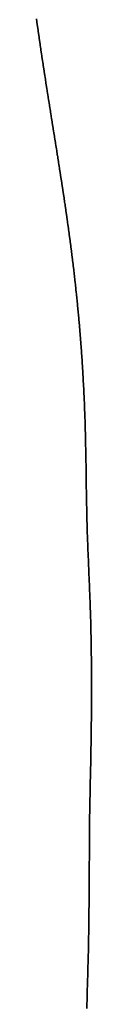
# Model space of a CAD drawing. Header units: inches. Extents: x 130170 to 284068, y 377793 to 804530.
# Drawn here: x 260040 to 260045.9, y 741463.5 to 741569.5 of the extents above; entities that cross this region are included whole.
import ezdxf

# ---------------------------------------------------------------- set-up
doc = ezdxf.new("R2010")
doc.units = ezdxf.units.IN
doc.header["$MEASUREMENT"] = 0
doc.layers.add('muni_il', color=7, linetype='Continuous')

msp = doc.modelspace()

# ---------------------------------------------------------------- linework, layer by layer
at = {"layer": 'muni_il'}
for points in [[(260045.39, 741463.48), (260045.39, 741463.53), (260045.39, 741463.58), (260045.39, 741463.63), (260045.39, 741463.68), (260045.4, 741463.73), (260045.4, 741463.78), (260045.4, 741463.83), (260045.4, 741463.88), (260045.4, 741463.93), (260045.4, 741463.98), (260045.4, 741464.03), (260045.4, 741464.08), (260045.4, 741464.13), (260045.41, 741464.18), (260045.41, 741464.23), (260045.41, 741464.29), (260045.41, 741464.34), (260045.41, 741464.39), (260045.41, 741464.44), (260045.41, 741464.49), (260045.41, 741464.55), (260045.41, 741464.6), (260045.42, 741464.65), (260045.42, 741464.7), (260045.42, 741464.76), (260045.42, 741464.81), (260045.42, 741464.86), (260045.42, 741464.92), (260045.42, 741464.97), (260045.43, 741465.03), (260045.43, 741465.08), (260045.43, 741465.14), (260045.43, 741465.19), (260045.43, 741465.25), (260045.43, 741465.3), (260045.43, 741465.36), (260045.44, 741465.41), (260045.44, 741465.47), (260045.44, 741465.53), (260045.44, 741465.58), (260045.44, 741465.64), (260045.44, 741465.7), (260045.45, 741465.76), (260045.45, 741465.82), (260045.45, 741465.88), (260045.45, 741465.94), (260045.45, 741466), (260045.45, 741466.06), (260045.46, 741466.12), (260045.46, 741466.18), (260045.46, 741466.24), (260045.46, 741466.3), (260045.46, 741466.36), (260045.46, 741466.43), (260045.47, 741466.49), (260045.47, 741466.55), (260045.47, 741466.62), (260045.47, 741466.68), (260045.47, 741466.75), (260045.48, 741466.81), (260045.48, 741466.88), (260045.48, 741466.95), (260045.48, 741467.01), (260045.48, 741467.08), (260045.49, 741467.15), (260045.49, 741467.22), (260045.49, 741467.29), (260045.49, 741467.36), (260045.49, 741467.43), (260045.5, 741467.5), (260045.5, 741467.57), (260045.5, 741467.64), (260045.5, 741467.71), (260045.5, 741467.78), (260045.51, 741467.86), (260045.51, 741467.93), (260045.51, 741468), (260045.51, 741468.08), (260045.51, 741468.15), (260045.52, 741468.23), (260045.52, 741468.31), (260045.52, 741468.38), (260045.52, 741468.46), (260045.52, 741468.54), (260045.53, 741468.62), (260045.53, 741468.7), (260045.53, 741468.77), (260045.53, 741468.86), (260045.53, 741468.94), (260045.54, 741469.02), (260045.54, 741469.1), (260045.54, 741469.18), (260045.54, 741469.26), (260045.54, 741469.35), (260045.55, 741469.43), (260045.55, 741469.51), (260045.55, 741469.6), (260045.55, 741469.68), (260045.55, 741469.77), (260045.55, 741469.86), (260045.56, 741469.94), (260045.56, 741470.03), (260045.56, 741470.12), (260045.56, 741470.21), (260045.56, 741470.3), (260045.57, 741470.38), (260045.57, 741470.47), (260045.57, 741470.56), (260045.57, 741470.65), (260045.57, 741470.75), (260045.58, 741470.84), (260045.58, 741470.93), (260045.58, 741471.02), (260045.58, 741471.11), (260045.58, 741471.21), (260045.58, 741471.3), (260045.59, 741471.39), (260045.59, 741471.49), (260045.59, 741471.58), (260045.59, 741471.68), (260045.59, 741471.77), (260045.59, 741471.87), (260045.59, 741471.96), (260045.6, 741472.06), (260045.6, 741472.16), (260045.6, 741472.25), (260045.6, 741472.35), (260045.6, 741472.45), (260045.6, 741472.55), (260045.6, 741472.64), (260045.61, 741472.74), (260045.61, 741472.84), (260045.61, 741472.94), (260045.61, 741473.04), (260045.61, 741473.14), (260045.61, 741473.24), (260045.61, 741473.34), (260045.62, 741473.43), (260045.62, 741473.53), (260045.62, 741473.63), (260045.62, 741473.73), (260045.62, 741473.83), (260045.62, 741473.94), (260045.62, 741474.04), (260045.62, 741474.14), (260045.62, 741474.24), (260045.63, 741474.34), (260045.63, 741474.44), (260045.63, 741474.54), (260045.63, 741474.64), (260045.63, 741474.74), (260045.63, 741474.84), (260045.63, 741474.94), (260045.63, 741475.04), (260045.63, 741475.14), (260045.63, 741475.25), (260045.63, 741475.35), (260045.63, 741475.45), (260045.64, 741475.55), (260045.64, 741475.65), (260045.64, 741475.75), (260045.64, 741475.85), (260045.64, 741475.95), (260045.64, 741476.05), (260045.64, 741476.15), (260045.64, 741476.25), (260045.64, 741476.35), (260045.64, 741476.45), (260045.64, 741476.55), (260045.64, 741476.65), (260045.64, 741476.75), (260045.64, 741476.85), (260045.64, 741476.95), (260045.64, 741477.05), (260045.65, 741477.15), (260045.65, 741477.25), (260045.65, 741477.35), (260045.65, 741477.45), (260045.65, 741477.54), (260045.65, 741477.64), (260045.65, 741477.74), (260045.65, 741477.84), (260045.65, 741477.93), (260045.65, 741478.03), (260045.65, 741478.13), (260045.65, 741478.23), (260045.65, 741478.32), (260045.65, 741478.42), (260045.65, 741478.52), (260045.65, 741478.61), (260045.65, 741478.71), (260045.65, 741478.8), (260045.65, 741478.9), (260045.65, 741478.99), (260045.65, 741479.09), (260045.65, 741479.18), (260045.65, 741479.28), (260045.66, 741479.37), (260045.66, 741479.46), (260045.66, 741479.56), (260045.66, 741479.65), (260045.66, 741479.74), (260045.66, 741479.84), (260045.66, 741479.93), (260045.66, 741480.02), (260045.66, 741480.11), (260045.66, 741480.2), (260045.66, 741480.29), (260045.66, 741480.39), (260045.66, 741480.48), (260045.66, 741480.57), (260045.66, 741480.66), (260045.66, 741480.75), (260045.66, 741480.84), (260045.66, 741480.93), (260045.66, 741481.02), (260045.66, 741481.11), (260045.66, 741481.2), (260045.66, 741481.28), (260045.67, 741481.37), (260045.67, 741481.46), (260045.67, 741481.55), (260045.67, 741481.64), (260045.67, 741481.73), (260045.67, 741481.81), (260045.67, 741481.9), (260045.67, 741481.99), (260045.67, 741482.07), (260045.67, 741482.16), (260045.67, 741482.25), (260045.67, 741482.33), (260045.67, 741482.42), (260045.67, 741482.51), (260045.67, 741482.59), (260045.68, 741482.68), (260045.68, 741482.77), (260045.68, 741482.85), (260045.68, 741482.94), (260045.68, 741483.02), (260045.68, 741483.11), (260045.68, 741483.19), (260045.68, 741483.28), (260045.68, 741483.36), (260045.68, 741483.45), (260045.68, 741483.53), (260045.69, 741483.62), (260045.69, 741483.7), (260045.69, 741483.79), (260045.69, 741483.87), (260045.69, 741483.96), (260045.69, 741484.04), (260045.69, 741484.13), (260045.69, 741484.21), (260045.69, 741484.3), (260045.7, 741484.38), (260045.7, 741484.46), (260045.7, 741484.55), (260045.7, 741484.63), (260045.7, 741484.72), (260045.7, 741484.8), (260045.7, 741484.89), (260045.71, 741484.97), (260045.71, 741485.06), (260045.71, 741485.14), (260045.71, 741485.23), (260045.71, 741485.31), (260045.71, 741485.4), (260045.71, 741485.48), (260045.72, 741485.57), (260045.72, 741485.65), (260045.72, 741485.74), (260045.72, 741485.83), (260045.72, 741485.91), (260045.72, 741486), (260045.72, 741486.08), (260045.73, 741486.17), (260045.73, 741486.26), (260045.73, 741486.34), (260045.73, 741486.43), (260045.73, 741486.52), (260045.73, 741486.6), (260045.74, 741486.69), (260045.74, 741486.78), (260045.74, 741486.86), (260045.74, 741486.95), (260045.74, 741487.04), (260045.75, 741487.13), (260045.75, 741487.22), (260045.75, 741487.31), (260045.75, 741487.39), (260045.75, 741487.48), (260045.75, 741487.57), (260045.76, 741487.66), (260045.76, 741487.75), (260045.76, 741487.84), (260045.76, 741487.93), (260045.76, 741488.02), (260045.77, 741488.11), (260045.77, 741488.2), (260045.77, 741488.29), (260045.77, 741488.39), (260045.77, 741488.48), (260045.78, 741488.57), (260045.78, 741488.66), (260045.78, 741488.75), (260045.78, 741488.85), (260045.78, 741488.94), (260045.79, 741489.03), (260045.79, 741489.12), (260045.79, 741489.22), (260045.79, 741489.31), (260045.79, 741489.41), (260045.8, 741489.5), (260045.8, 741489.6), (260045.8, 741489.69), (260045.8, 741489.79), (260045.8, 741489.88), (260045.8, 741489.98), (260045.81, 741490.07), (260045.81, 741490.17), (260045.81, 741490.26), (260045.81, 741490.36), (260045.81, 741490.46), (260045.82, 741490.56), (260045.82, 741490.65), (260045.82, 741490.75), (260045.82, 741490.85), (260045.82, 741490.95), (260045.83, 741491.05), (260045.83, 741491.14), (260045.83, 741491.24), (260045.83, 741491.34), (260045.83, 741491.44), (260045.83, 741491.54), (260045.84, 741491.64), (260045.84, 741491.74), (260045.84, 741491.84), (260045.84, 741491.94), (260045.84, 741492.04), (260045.84, 741492.14), (260045.85, 741492.25), (260045.85, 741492.35), (260045.85, 741492.45), (260045.85, 741492.55), (260045.85, 741492.65), (260045.85, 741492.76), (260045.86, 741492.86), (260045.86, 741492.96), (260045.86, 741493.06), (260045.86, 741493.17), (260045.86, 741493.27), (260045.86, 741493.37), (260045.87, 741493.48), (260045.87, 741493.58), (260045.87, 741493.68), (260045.87, 741493.79), (260045.87, 741493.89), (260045.87, 741493.99), (260045.87, 741494.1), (260045.87, 741494.2), (260045.88, 741494.31), (260045.88, 741494.41), (260045.88, 741494.52), (260045.88, 741494.62), (260045.88, 741494.73), (260045.88, 741494.83), (260045.88, 741494.94), (260045.88, 741495.04), (260045.88, 741495.15), (260045.88, 741495.25), (260045.89, 741495.36), (260045.89, 741495.46), (260045.89, 741495.57), (260045.89, 741495.67), (260045.89, 741495.78), (260045.89, 741495.88), (260045.89, 741495.99), (260045.89, 741496.1), (260045.89, 741496.2), (260045.89, 741496.31), (260045.89, 741496.41), (260045.89, 741496.52), (260045.89, 741496.62), (260045.89, 741496.73), (260045.89, 741496.83), (260045.89, 741496.94), (260045.89, 741497.04), (260045.89, 741497.15), (260045.9, 741497.25), (260045.9, 741497.36), (260045.9, 741497.46), (260045.9, 741497.57), (260045.9, 741497.67), (260045.9, 741497.78), (260045.9, 741497.88), (260045.9, 741497.99), (260045.9, 741498.09), (260045.9, 741498.2), (260045.9, 741498.3), (260045.9, 741498.4), (260045.89, 741498.51), (260045.89, 741498.61), (260045.89, 741498.71), (260045.89, 741498.82), (260045.89, 741498.92), (260045.89, 741499.02), (260045.89, 741499.13), (260045.89, 741499.23), (260045.89, 741499.33), (260045.89, 741499.43), (260045.89, 741499.54), (260045.89, 741499.64), (260045.89, 741499.74), (260045.89, 741499.84), (260045.89, 741499.94), (260045.89, 741500.04), (260045.89, 741500.15), (260045.89, 741500.25), (260045.88, 741500.35), (260045.88, 741500.45), (260045.88, 741500.55), (260045.88, 741500.65), (260045.88, 741500.75), (260045.88, 741500.85), (260045.88, 741500.95), (260045.88, 741501.04), (260045.88, 741501.14), (260045.88, 741501.24), (260045.87, 741501.34), (260045.87, 741501.44), (260045.87, 741501.53), (260045.87, 741501.63), (260045.87, 741501.73), (260045.87, 741501.83), (260045.87, 741501.92), (260045.86, 741502.02), (260045.86, 741502.11), (260045.86, 741502.21), (260045.86, 741502.3), (260045.86, 741502.4), (260045.86, 741502.49), (260045.85, 741502.59), (260045.85, 741502.68), (260045.85, 741502.78), (260045.85, 741502.87), (260045.85, 741502.96), (260045.85, 741503.06), (260045.84, 741503.15), (260045.84, 741503.24), (260045.84, 741503.33), (260045.84, 741503.42), (260045.84, 741503.51), (260045.83, 741503.61), (260045.83, 741503.7), (260045.83, 741503.79), (260045.83, 741503.88), (260045.83, 741503.97), (260045.82, 741504.05), (260045.82, 741504.14), (260045.82, 741504.23), (260045.82, 741504.32), (260045.82, 741504.41), (260045.81, 741504.5), (260045.81, 741504.58), (260045.81, 741504.67), (260045.81, 741504.76), (260045.8, 741504.84), (260045.8, 741504.93), (260045.8, 741505.01), (260045.8, 741505.1), (260045.8, 741505.19), (260045.79, 741505.27), (260045.79, 741505.35), (260045.79, 741505.44), (260045.79, 741505.52), (260045.78, 741505.61), (260045.78, 741505.69), (260045.78, 741505.77), (260045.78, 741505.85), (260045.77, 741505.94), (260045.77, 741506.02), (260045.77, 741506.1), (260045.77, 741506.18), (260045.76, 741506.26), (260045.76, 741506.34), (260045.76, 741506.42), (260045.75, 741506.5), (260045.75, 741506.58), (260045.75, 741506.66), (260045.75, 741506.74), (260045.74, 741506.82), (260045.74, 741506.9), (260045.74, 741506.97), (260045.74, 741507.05), (260045.73, 741507.13), (260045.73, 741507.21), (260045.73, 741507.28), (260045.72, 741507.36), (260045.72, 741507.43), (260045.72, 741507.51), (260045.72, 741507.59), (260045.71, 741507.66), (260045.71, 741507.74), (260045.71, 741507.81), (260045.7, 741507.89), (260045.7, 741507.96), (260045.7, 741508.03), (260045.7, 741508.11), (260045.69, 741508.18), (260045.69, 741508.25), (260045.69, 741508.33), (260045.68, 741508.4), (260045.68, 741508.47), (260045.68, 741508.54), (260045.68, 741508.62), (260045.67, 741508.69), (260045.67, 741508.76), (260045.67, 741508.83), (260045.66, 741508.9), (260045.66, 741508.97), (260045.66, 741509.04), (260045.66, 741509.11), (260045.65, 741509.18), (260045.65, 741509.25), (260045.65, 741509.32), (260045.64, 741509.39), (260045.64, 741509.46), (260045.64, 741509.53), (260045.64, 741509.59), (260045.63, 741509.66), (260045.63, 741509.73), (260045.63, 741509.8), (260045.62, 741509.87), (260045.62, 741509.93), (260045.62, 741510), (260045.62, 741510.07), (260045.61, 741510.13), (260045.61, 741510.2), (260045.61, 741510.27), (260045.6, 741510.33), (260045.6, 741510.4), (260045.6, 741510.46), (260045.6, 741510.53), (260045.59, 741510.6), (260045.59, 741510.66), (260045.59, 741510.73), (260045.59, 741510.79), (260045.58, 741510.86), (260045.58, 741510.92), (260045.58, 741510.98), (260045.57, 741511.05), (260045.57, 741511.11), (260045.57, 741511.18), (260045.57, 741511.24), (260045.56, 741511.3), (260045.56, 741511.37), (260045.56, 741511.43), (260045.56, 741511.49), (260045.55, 741511.56), (260045.55, 741511.62), (260045.55, 741511.68), (260045.55, 741511.75), (260045.54, 741511.81), (260045.54, 741511.87), (260045.54, 741511.93), (260045.53, 741511.99), (260045.53, 741512.06), (260045.53, 741512.12), (260045.53, 741512.18), (260045.52, 741512.24), (260045.52, 741512.3), (260045.52, 741512.36), (260045.52, 741512.43), (260045.51, 741512.49), (260045.51, 741512.55), (260045.51, 741512.61), (260045.51, 741512.67), (260045.5, 741512.73), (260045.5, 741512.79), (260045.5, 741512.85), (260045.5, 741512.91), (260045.5, 741512.97), (260045.49, 741513.03), (260045.49, 741513.09), (260045.49, 741513.15), (260045.49, 741513.21), (260045.48, 741513.28), (260045.48, 741513.34), (260045.48, 741513.4), (260045.48, 741513.46), (260045.47, 741513.52), (260045.47, 741513.57), (260045.47, 741513.63), (260045.47, 741513.69), (260045.47, 741513.75), (260045.46, 741513.81), (260045.46, 741513.87), (260045.46, 741513.93), (260045.46, 741513.99), (260045.46, 741514.05), (260045.45, 741514.11), (260045.45, 741514.17), (260045.45, 741514.23), (260045.45, 741514.29), (260045.44, 741514.35), (260045.44, 741514.41), (260045.44, 741514.47), (260045.44, 741514.53), (260045.44, 741514.59), (260045.44, 741514.64), (260045.43, 741514.7), (260045.43, 741514.76), (260045.43, 741514.82), (260045.43, 741514.88), (260045.43, 741514.94), (260045.42, 741515), (260045.42, 741515.06), (260045.42, 741515.12), (260045.42, 741515.18), (260045.42, 741515.24), (260045.42, 741515.3), (260045.41, 741515.36), (260045.41, 741515.41), (260045.41, 741515.47), (260045.41, 741515.53), (260045.41, 741515.59), (260045.4, 741515.65), (260045.4, 741515.71), (260045.4, 741515.77), (260045.4, 741515.83), (260045.4, 741515.89), (260045.4, 741515.95), (260045.4, 741516.01), (260045.39, 741516.07), (260045.39, 741516.13), (260045.39, 741516.19), (260045.39, 741516.25), (260045.39, 741516.31), (260045.39, 741516.37), (260045.39, 741516.43), (260045.38, 741516.49), (260045.38, 741516.55), (260045.38, 741516.61), (260045.38, 741516.67), (260045.38, 741516.73), (260045.38, 741516.79), (260045.38, 741516.85), (260045.37, 741516.91), (260045.37, 741516.97), (260045.37, 741517.03), (260045.37, 741517.09), (260045.37, 741517.15), (260045.37, 741517.21), (260045.37, 741517.27), (260045.37, 741517.33), (260045.36, 741517.4), (260045.36, 741517.46), (260045.36, 741517.52), (260045.36, 741517.58), (260045.36, 741517.64), (260045.36, 741517.7), (260045.36, 741517.76), (260045.36, 741517.83), (260045.35, 741517.89), (260045.35, 741517.95), (260045.35, 741518.01), (260045.35, 741518.08), (260045.35, 741518.14), (260045.35, 741518.2), (260045.35, 741518.26), (260045.35, 741518.33), (260045.35, 741518.39), (260045.35, 741518.45), (260045.34, 741518.52), (260045.34, 741518.58), (260045.34, 741518.64), (260045.34, 741518.71), (260045.34, 741518.77), (260045.34, 741518.84), (260045.34, 741518.9), (260045.34, 741518.96), (260045.34, 741519.03), (260045.34, 741519.09), (260045.33, 741519.16), (260045.33, 741519.22), (260045.33, 741519.29), (260045.33, 741519.35), (260045.33, 741519.42), (260045.33, 741519.49), (260045.33, 741519.55), (260045.33, 741519.62), (260045.33, 741519.69), (260045.33, 741519.75), (260045.32, 741519.82), (260045.32, 741519.89), (260045.32, 741519.95), (260045.32, 741520.02), (260045.32, 741520.09), (260045.32, 741520.16), (260045.32, 741520.22), (260045.32, 741520.29), (260045.32, 741520.36), (260045.32, 741520.43), (260045.32, 741520.5), (260045.31, 741520.57), (260045.31, 741520.64), (260045.31, 741520.71), (260045.31, 741520.78), (260045.31, 741520.85), (260045.31, 741520.92), (260045.31, 741520.99), (260045.31, 741521.06), (260045.31, 741521.13), (260045.31, 741521.2), (260045.3, 741521.27), (260045.3, 741521.34), (260045.3, 741521.42), (260045.3, 741521.49), (260045.3, 741521.56), (260045.3, 741521.63), (260045.3, 741521.71), (260045.3, 741521.78), (260045.3, 741521.85), (260045.3, 741521.93), (260045.29, 741522), (260045.29, 741522.08), (260045.29, 741522.15), (260045.29, 741522.23), (260045.29, 741522.3), (260045.29, 741522.38), (260045.29, 741522.45), (260045.29, 741522.53), (260045.28, 741522.61), (260045.28, 741522.68), (260045.28, 741522.76), (260045.28, 741522.84), (260045.28, 741522.91), (260045.28, 741522.99), (260045.28, 741523.07), (260045.28, 741523.15), (260045.27, 741523.23), (260045.27, 741523.31), (260045.27, 741523.39), (260045.27, 741523.47), (260045.27, 741523.55), (260045.27, 741523.63), (260045.26, 741523.71), (260045.26, 741523.79), (260045.26, 741523.87), (260045.26, 741523.95), (260045.26, 741524.03), (260045.26, 741524.11), (260045.25, 741524.2), (260045.25, 741524.28), (260045.25, 741524.36), (260045.25, 741524.45), (260045.25, 741524.53), (260045.24, 741524.61), (260045.24, 741524.7), (260045.24, 741524.78), (260045.24, 741524.87), (260045.24, 741524.95), (260045.23, 741525.04), (260045.23, 741525.13), (260045.23, 741525.21), (260045.23, 741525.3), (260045.22, 741525.39), (260045.22, 741525.47), (260045.22, 741525.56), (260045.22, 741525.65), (260045.22, 741525.74), (260045.21, 741525.82), (260045.21, 741525.91), (260045.21, 741526), (260045.2, 741526.09), (260045.2, 741526.18), (260045.2, 741526.27), (260045.2, 741526.36), (260045.19, 741526.45), (260045.19, 741526.55), (260045.19, 741526.64), (260045.18, 741526.73), (260045.18, 741526.82), (260045.18, 741526.91), (260045.18, 741527.01), (260045.17, 741527.1), (260045.17, 741527.19), (260045.17, 741527.29), (260045.16, 741527.38), (260045.16, 741527.48), (260045.15, 741527.57), (260045.15, 741527.67), (260045.15, 741527.76), (260045.14, 741527.86), (260045.14, 741527.95), (260045.14, 741528.05), (260045.13, 741528.15), (260045.13, 741528.24), (260045.12, 741528.34), (260045.12, 741528.44), (260045.12, 741528.54), (260045.11, 741528.63), (260045.11, 741528.73), (260045.1, 741528.83), (260045.1, 741528.93), (260045.09, 741529.03), (260045.09, 741529.13), (260045.09, 741529.23), (260045.08, 741529.33), (260045.08, 741529.43), (260045.07, 741529.53), (260045.07, 741529.63), (260045.06, 741529.73), (260045.06, 741529.84), (260045.05, 741529.94), (260045.05, 741530.04), (260045.04, 741530.14), (260045.04, 741530.25), (260045.03, 741530.35), (260045.03, 741530.45), (260045.02, 741530.56), (260045.01, 741530.66), (260045.01, 741530.76), (260045, 741530.87), (260045, 741530.97), (260044.99, 741531.08), (260044.99, 741531.18), (260044.98, 741531.29), (260044.97, 741531.4), (260044.97, 741531.5), (260044.96, 741531.61), (260044.95, 741531.71), (260044.95, 741531.82), (260044.94, 741531.93), (260044.93, 741532.04), (260044.93, 741532.14), (260044.92, 741532.25), (260044.91, 741532.36), (260044.91, 741532.47), (260044.9, 741532.57), (260044.89, 741532.68), (260044.89, 741532.79), (260044.88, 741532.9), (260044.87, 741533.01), (260044.87, 741533.12), (260044.86, 741533.23), (260044.85, 741533.34), (260044.84, 741533.45), (260044.84, 741533.56), (260044.83, 741533.67), (260044.82, 741533.78), (260044.81, 741533.89), (260044.8, 741534), (260044.8, 741534.11), (260044.79, 741534.22), (260044.78, 741534.34), (260044.77, 741534.45), (260044.76, 741534.56), (260044.75, 741534.67), (260044.75, 741534.78), (260044.74, 741534.89), (260044.73, 741535.01), (260044.72, 741535.12), (260044.71, 741535.23), (260044.7, 741535.34), (260044.69, 741535.46), (260044.68, 741535.57), (260044.67, 741535.68), (260044.67, 741535.8), (260044.66, 741535.91), (260044.65, 741536.02), (260044.64, 741536.14), (260044.63, 741536.25), (260044.62, 741536.36), (260044.61, 741536.48), (260044.6, 741536.59), (260044.59, 741536.7), (260044.58, 741536.82), (260044.57, 741536.93), (260044.56, 741537.05), (260044.55, 741537.16), (260044.54, 741537.28), (260044.53, 741537.39), (260044.52, 741537.5), (260044.51, 741537.62), (260044.5, 741537.73), (260044.49, 741537.85), (260044.48, 741537.96), (260044.47, 741538.08), (260044.45, 741538.19), (260044.44, 741538.31), (260044.43, 741538.42), (260044.42, 741538.54), (260044.41, 741538.65), (260044.4, 741538.77), (260044.39, 741538.88), (260044.38, 741538.99), (260044.37, 741539.11), (260044.35, 741539.22), (260044.34, 741539.34), (260044.33, 741539.45), (260044.32, 741539.57), (260044.31, 741539.68), (260044.3, 741539.8), (260044.28, 741539.91), (260044.27, 741540.03), (260044.26, 741540.14), (260044.25, 741540.26), (260044.24, 741540.37), (260044.22, 741540.49), (260044.21, 741540.6), (260044.2, 741540.71), (260044.19, 741540.83), (260044.17, 741540.94), (260044.16, 741541.06), (260044.15, 741541.17), (260044.14, 741541.29), (260044.12, 741541.4), (260044.11, 741541.51), (260044.1, 741541.63), (260044.09, 741541.74), (260044.07, 741541.86), (260044.06, 741541.97), (260044.05, 741542.08), (260044.03, 741542.2), (260044.02, 741542.31), (260044.01, 741542.42), (260043.99, 741542.54), (260043.98, 741542.65), (260043.97, 741542.76), (260043.95, 741542.88), (260043.94, 741542.99), (260043.93, 741543.1), (260043.91, 741543.22), (260043.9, 741543.33), (260043.89, 741543.44), (260043.87, 741543.55), (260043.86, 741543.67), (260043.84, 741543.78), (260043.83, 741543.89), (260043.82, 741544), (260043.8, 741544.11), (260043.79, 741544.23), (260043.78, 741544.34), (260043.76, 741544.45), (260043.75, 741544.56), (260043.73, 741544.67), (260043.72, 741544.78), (260043.7, 741544.89), (260043.69, 741545), (260043.68, 741545.11), (260043.66, 741545.22), (260043.65, 741545.34), (260043.63, 741545.45), (260043.62, 741545.56), (260043.6, 741545.67), (260043.59, 741545.78), (260043.58, 741545.88), (260043.56, 741545.99), (260043.55, 741546.1), (260043.53, 741546.21), (260043.52, 741546.32), (260043.5, 741546.43), (260043.49, 741546.54), (260043.47, 741546.65), (260043.46, 741546.76), (260043.44, 741546.86), (260043.43, 741546.97), (260043.41, 741547.08), (260043.4, 741547.19), (260043.38, 741547.3), (260043.37, 741547.4), (260043.35, 741547.51), (260043.34, 741547.62), (260043.32, 741547.72), (260043.31, 741547.83), (260043.29, 741547.94), (260043.28, 741548.04), (260043.26, 741548.15), (260043.25, 741548.26), (260043.23, 741548.36), (260043.22, 741548.47), (260043.2, 741548.57), (260043.19, 741548.68), (260043.17, 741548.78), (260043.16, 741548.89), (260043.14, 741548.99), (260043.13, 741549.1), (260043.11, 741549.2), (260043.1, 741549.31), (260043.08, 741549.41), (260043.07, 741549.52), (260043.05, 741549.62), (260043.04, 741549.72), (260043.02, 741549.83), (260043, 741549.93), (260042.99, 741550.03), (260042.97, 741550.14), (260042.96, 741550.24), (260042.94, 741550.34), (260042.93, 741550.45), (260042.91, 741550.55), (260042.9, 741550.65), (260042.88, 741550.75), (260042.87, 741550.86), (260042.85, 741550.96), (260042.84, 741551.06), (260042.82, 741551.16), (260042.8, 741551.26), (260042.79, 741551.36), (260042.77, 741551.47), (260042.76, 741551.57), (260042.74, 741551.67), (260042.73, 741551.77), (260042.71, 741551.87), (260042.7, 741551.97), (260042.68, 741552.07), (260042.67, 741552.17), (260042.65, 741552.27), (260042.63, 741552.37), (260042.62, 741552.47), (260042.6, 741552.57), (260042.59, 741552.67), (260042.57, 741552.77), (260042.56, 741552.87), (260042.54, 741552.97), (260042.53, 741553.07), (260042.51, 741553.17), (260042.49, 741553.27), (260042.48, 741553.36), (260042.46, 741553.46), (260042.45, 741553.56), (260042.43, 741553.66), (260042.42, 741553.76), (260042.4, 741553.86), (260042.39, 741553.96), (260042.37, 741554.05), (260042.35, 741554.15), (260042.34, 741554.25), (260042.32, 741554.35), (260042.31, 741554.45), (260042.29, 741554.54), (260042.28, 741554.64), (260042.26, 741554.74), (260042.25, 741554.84), (260042.23, 741554.93), (260042.21, 741555.03), (260042.2, 741555.13), (260042.18, 741555.22), (260042.17, 741555.32), (260042.15, 741555.42), (260042.14, 741555.52), (260042.12, 741555.61), (260042.11, 741555.71), (260042.09, 741555.81), (260042.08, 741555.9), (260042.06, 741556), (260042.04, 741556.1), (260042.03, 741556.19), (260042.01, 741556.29), (260042, 741556.39), (260041.98, 741556.48), (260041.97, 741556.58), (260041.95, 741556.68), (260041.94, 741556.77), (260041.92, 741556.87), (260041.9, 741556.96), (260041.89, 741557.06), (260041.87, 741557.16), (260041.86, 741557.25), (260041.84, 741557.35), (260041.83, 741557.45), (260041.81, 741557.54), (260041.8, 741557.64), (260041.78, 741557.73), (260041.77, 741557.83), (260041.75, 741557.93), (260041.73, 741558.02), (260041.72, 741558.12), (260041.7, 741558.22), (260041.69, 741558.31), (260041.67, 741558.41), (260041.66, 741558.5), (260041.64, 741558.6), (260041.63, 741558.7), (260041.61, 741558.79), (260041.6, 741558.89), (260041.58, 741558.99), (260041.56, 741559.08), (260041.55, 741559.18), (260041.53, 741559.27), (260041.52, 741559.37), (260041.5, 741559.47), (260041.49, 741559.56), (260041.47, 741559.66), (260041.46, 741559.76), (260041.44, 741559.85), (260041.43, 741559.95), (260041.41, 741560.05), (260041.4, 741560.14), (260041.38, 741560.24), (260041.36, 741560.34), (260041.35, 741560.43), (260041.33, 741560.53), (260041.32, 741560.63), (260041.3, 741560.73), (260041.29, 741560.82), (260041.27, 741560.92), (260041.26, 741561.02), (260041.24, 741561.12), (260041.23, 741561.21), (260041.21, 741561.31), (260041.19, 741561.41), (260041.18, 741561.51), (260041.16, 741561.6), (260041.15, 741561.7), (260041.13, 741561.8), (260041.12, 741561.9), (260041.1, 741562), (260041.09, 741562.09), (260041.07, 741562.19), (260041.06, 741562.29), (260041.04, 741562.39), (260041.02, 741562.49), (260041.01, 741562.59), (260040.99, 741562.69), (260040.98, 741562.78), (260040.96, 741562.88), (260040.95, 741562.98), (260040.93, 741563.08), (260040.92, 741563.18), (260040.9, 741563.28), (260040.89, 741563.38), (260040.87, 741563.48), (260040.86, 741563.58), (260040.84, 741563.68), (260040.82, 741563.78), (260040.81, 741563.88), (260040.79, 741563.98), (260040.78, 741564.08), (260040.76, 741564.18), (260040.75, 741564.28), (260040.73, 741564.38), (260040.72, 741564.48), (260040.7, 741564.58), (260040.69, 741564.69), (260040.67, 741564.79), (260040.65, 741564.89), (260040.64, 741564.99), (260040.62, 741565.09), (260040.61, 741565.19), (260040.59, 741565.3), (260040.58, 741565.4), (260040.56, 741565.5), (260040.55, 741565.6), (260040.53, 741565.7), (260040.52, 741565.81), (260040.5, 741565.91), (260040.48, 741566.01), (260040.47, 741566.12), (260040.45, 741566.22), (260040.44, 741566.32), (260040.42, 741566.43), (260040.41, 741566.53), (260040.39, 741566.63), (260040.38, 741566.74), (260040.36, 741566.84), (260040.35, 741566.95), (260040.33, 741567.05), (260040.31, 741567.16), (260040.3, 741567.26), (260040.28, 741567.37), (260040.27, 741567.47), (260040.25, 741567.58), (260040.24, 741567.68), (260040.22, 741567.79), (260040.21, 741567.89), (260040.19, 741568), (260040.18, 741568.1), (260040.16, 741568.21), (260040.15, 741568.32), (260040.13, 741568.42), (260040.12, 741568.53), (260040.1, 741568.64), (260040.08, 741568.74), (260040.07, 741568.85), (260040.05, 741568.96), (260040.04, 741569.07), (260040.02, 741569.17), (260040.01, 741569.28), (260039.99, 741569.39), (260039.98, 741569.5), (260039.96, 741569.61)], [(260039.96, 741569.61), (260039.98, 741569.5), (260039.99, 741569.39), (260040.01, 741569.28), (260040.02, 741569.17), (260040.04, 741569.07), (260040.05, 741568.96), (260040.07, 741568.85), (260040.08, 741568.74), (260040.1, 741568.64), (260040.12, 741568.53), (260040.13, 741568.42), (260040.15, 741568.32), (260040.16, 741568.21), (260040.18, 741568.1), (260040.19, 741568), (260040.21, 741567.89), (260040.22, 741567.79), (260040.24, 741567.68), (260040.25, 741567.58), (260040.27, 741567.47), (260040.28, 741567.37), (260040.3, 741567.26), (260040.31, 741567.16), (260040.33, 741567.05), (260040.35, 741566.95), (260040.36, 741566.84), (260040.38, 741566.74), (260040.39, 741566.63), (260040.41, 741566.53), (260040.42, 741566.43), (260040.44, 741566.32), (260040.45, 741566.22), (260040.47, 741566.12), (260040.48, 741566.01), (260040.5, 741565.91), (260040.52, 741565.81), (260040.53, 741565.7), (260040.55, 741565.6), (260040.56, 741565.5), (260040.58, 741565.4), (260040.59, 741565.3), (260040.61, 741565.19), (260040.62, 741565.09), (260040.64, 741564.99), (260040.65, 741564.89), (260040.67, 741564.79), (260040.69, 741564.69), (260040.7, 741564.58), (260040.72, 741564.48), (260040.73, 741564.38), (260040.75, 741564.28), (260040.76, 741564.18), (260040.78, 741564.08), (260040.79, 741563.98), (260040.81, 741563.88), (260040.82, 741563.78), (260040.84, 741563.68), (260040.86, 741563.58), (260040.87, 741563.48), (260040.89, 741563.38), (260040.9, 741563.28), (260040.92, 741563.18), (260040.93, 741563.08), (260040.95, 741562.98), (260040.96, 741562.88), (260040.98, 741562.78), (260040.99, 741562.69), (260041.01, 741562.59), (260041.02, 741562.49), (260041.04, 741562.39), (260041.06, 741562.29), (260041.07, 741562.19), (260041.09, 741562.09), (260041.1, 741562), (260041.12, 741561.9), (260041.13, 741561.8), (260041.15, 741561.7), (260041.16, 741561.6), (260041.18, 741561.51), (260041.19, 741561.41), (260041.21, 741561.31), (260041.23, 741561.21), (260041.24, 741561.12), (260041.26, 741561.02), (260041.27, 741560.92), (260041.29, 741560.82), (260041.3, 741560.73), (260041.32, 741560.63), (260041.33, 741560.53), (260041.35, 741560.43), (260041.36, 741560.34), (260041.38, 741560.24), (260041.4, 741560.14), (260041.41, 741560.05), (260041.43, 741559.95), (260041.44, 741559.85), (260041.46, 741559.76), (260041.47, 741559.66), (260041.49, 741559.56), (260041.5, 741559.47), (260041.52, 741559.37), (260041.53, 741559.27), (260041.55, 741559.18), (260041.56, 741559.08), (260041.58, 741558.99), (260041.6, 741558.89), (260041.61, 741558.79), (260041.63, 741558.7), (260041.64, 741558.6), (260041.66, 741558.5), (260041.67, 741558.41), (260041.69, 741558.31), (260041.7, 741558.22), (260041.72, 741558.12), (260041.73, 741558.02), (260041.75, 741557.93), (260041.77, 741557.83), (260041.78, 741557.73), (260041.8, 741557.64), (260041.81, 741557.54), (260041.83, 741557.45), (260041.84, 741557.35), (260041.86, 741557.25), (260041.87, 741557.16), (260041.89, 741557.06), (260041.9, 741556.96), (260041.92, 741556.87), (260041.94, 741556.77), (260041.95, 741556.68), (260041.97, 741556.58), (260041.98, 741556.48), (260042, 741556.39), (260042.01, 741556.29), (260042.03, 741556.19), (260042.04, 741556.1), (260042.06, 741556), (260042.08, 741555.9), (260042.09, 741555.81), (260042.11, 741555.71), (260042.12, 741555.61), (260042.14, 741555.52), (260042.15, 741555.42), (260042.17, 741555.32), (260042.18, 741555.22), (260042.2, 741555.13), (260042.21, 741555.03), (260042.23, 741554.93), (260042.25, 741554.84), (260042.26, 741554.74), (260042.28, 741554.64), (260042.29, 741554.54), (260042.31, 741554.45), (260042.32, 741554.35), (260042.34, 741554.25), (260042.35, 741554.15), (260042.37, 741554.05), (260042.39, 741553.96), (260042.4, 741553.86), (260042.42, 741553.76), (260042.43, 741553.66), (260042.45, 741553.56), (260042.46, 741553.46), (260042.48, 741553.36), (260042.49, 741553.27), (260042.51, 741553.17), (260042.53, 741553.07), (260042.54, 741552.97), (260042.56, 741552.87), (260042.57, 741552.77), (260042.59, 741552.67), (260042.6, 741552.57), (260042.62, 741552.47), (260042.63, 741552.37), (260042.65, 741552.27), (260042.67, 741552.17), (260042.68, 741552.07), (260042.7, 741551.97), (260042.71, 741551.87), (260042.73, 741551.77), (260042.74, 741551.67), (260042.76, 741551.57), (260042.77, 741551.47), (260042.79, 741551.36), (260042.8, 741551.26), (260042.82, 741551.16), (260042.84, 741551.06), (260042.85, 741550.96), (260042.87, 741550.86), (260042.88, 741550.75), (260042.9, 741550.65), (260042.91, 741550.55), (260042.93, 741550.45), (260042.94, 741550.34), (260042.96, 741550.24), (260042.97, 741550.14), (260042.99, 741550.03), (260043, 741549.93), (260043.02, 741549.83), (260043.04, 741549.72), (260043.05, 741549.62), (260043.07, 741549.52), (260043.08, 741549.41), (260043.1, 741549.31), (260043.11, 741549.2), (260043.13, 741549.1), (260043.14, 741548.99), (260043.16, 741548.89), (260043.17, 741548.78), (260043.19, 741548.68), (260043.2, 741548.57), (260043.22, 741548.47), (260043.23, 741548.36), (260043.25, 741548.26), (260043.26, 741548.15), (260043.28, 741548.04), (260043.29, 741547.94), (260043.31, 741547.83), (260043.32, 741547.72), (260043.34, 741547.62), (260043.35, 741547.51), (260043.37, 741547.4), (260043.38, 741547.3), (260043.4, 741547.19), (260043.41, 741547.08), (260043.43, 741546.97), (260043.44, 741546.86), (260043.46, 741546.76), (260043.47, 741546.65), (260043.49, 741546.54), (260043.5, 741546.43), (260043.52, 741546.32), (260043.53, 741546.21), (260043.55, 741546.1), (260043.56, 741545.99), (260043.58, 741545.88), (260043.59, 741545.78), (260043.6, 741545.67), (260043.62, 741545.56), (260043.63, 741545.45), (260043.65, 741545.34), (260043.66, 741545.22), (260043.68, 741545.11), (260043.69, 741545), (260043.7, 741544.89), (260043.72, 741544.78), (260043.73, 741544.67), (260043.75, 741544.56), (260043.76, 741544.45), (260043.78, 741544.34), (260043.79, 741544.23), (260043.8, 741544.11), (260043.82, 741544), (260043.83, 741543.89), (260043.84, 741543.78), (260043.86, 741543.67), (260043.87, 741543.55), (260043.89, 741543.44), (260043.9, 741543.33), (260043.91, 741543.22), (260043.93, 741543.1), (260043.94, 741542.99), (260043.95, 741542.88), (260043.97, 741542.76), (260043.98, 741542.65), (260043.99, 741542.54), (260044.01, 741542.42), (260044.02, 741542.31), (260044.03, 741542.2), (260044.05, 741542.08), (260044.06, 741541.97), (260044.07, 741541.86), (260044.09, 741541.74), (260044.1, 741541.63), (260044.11, 741541.51), (260044.12, 741541.4), (260044.14, 741541.29), (260044.15, 741541.17), (260044.16, 741541.06), (260044.17, 741540.94), (260044.19, 741540.83), (260044.2, 741540.71), (260044.21, 741540.6), (260044.22, 741540.49), (260044.24, 741540.37), (260044.25, 741540.26), (260044.26, 741540.14), (260044.27, 741540.03), (260044.28, 741539.91), (260044.3, 741539.8), (260044.31, 741539.68), (260044.32, 741539.57), (260044.33, 741539.45), (260044.34, 741539.34), (260044.35, 741539.22), (260044.37, 741539.11), (260044.38, 741538.99), (260044.39, 741538.88), (260044.4, 741538.77), (260044.41, 741538.65), (260044.42, 741538.54), (260044.43, 741538.42), (260044.44, 741538.31), (260044.45, 741538.19), (260044.47, 741538.08), (260044.48, 741537.96), (260044.49, 741537.85), (260044.5, 741537.73), (260044.51, 741537.62), (260044.52, 741537.5), (260044.53, 741537.39), (260044.54, 741537.28), (260044.55, 741537.16), (260044.56, 741537.05), (260044.57, 741536.93), (260044.58, 741536.82), (260044.59, 741536.7), (260044.6, 741536.59), (260044.61, 741536.48), (260044.62, 741536.36), (260044.63, 741536.25), (260044.64, 741536.14), (260044.65, 741536.02), (260044.66, 741535.91), (260044.67, 741535.8), (260044.67, 741535.68), (260044.68, 741535.57), (260044.69, 741535.46), (260044.7, 741535.34), (260044.71, 741535.23), (260044.72, 741535.12), (260044.73, 741535.01), (260044.74, 741534.89), (260044.75, 741534.78), (260044.75, 741534.67), (260044.76, 741534.56), (260044.77, 741534.45), (260044.78, 741534.34), (260044.79, 741534.22), (260044.8, 741534.11), (260044.8, 741534), (260044.81, 741533.89), (260044.82, 741533.78), (260044.83, 741533.67), (260044.84, 741533.56), (260044.84, 741533.45), (260044.85, 741533.34), (260044.86, 741533.23), (260044.87, 741533.12), (260044.87, 741533.01), (260044.88, 741532.9), (260044.89, 741532.79), (260044.89, 741532.68), (260044.9, 741532.57), (260044.91, 741532.47), (260044.91, 741532.36), (260044.92, 741532.25), (260044.93, 741532.14), (260044.93, 741532.04), (260044.94, 741531.93), (260044.95, 741531.82), (260044.95, 741531.71), (260044.96, 741531.61), (260044.97, 741531.5), (260044.97, 741531.4), (260044.98, 741531.29), (260044.99, 741531.18), (260044.99, 741531.08), (260045, 741530.97), (260045, 741530.87), (260045.01, 741530.76), (260045.01, 741530.66), (260045.02, 741530.56), (260045.03, 741530.45), (260045.03, 741530.35), (260045.04, 741530.25), (260045.04, 741530.14), (260045.05, 741530.04), (260045.05, 741529.94), (260045.06, 741529.84), (260045.06, 741529.73), (260045.07, 741529.63), (260045.07, 741529.53), (260045.08, 741529.43), (260045.08, 741529.33), (260045.09, 741529.23), (260045.09, 741529.13), (260045.09, 741529.03), (260045.1, 741528.93), (260045.1, 741528.83), (260045.11, 741528.73), (260045.11, 741528.63), (260045.12, 741528.54), (260045.12, 741528.44), (260045.12, 741528.34), (260045.13, 741528.24), (260045.13, 741528.15), (260045.14, 741528.05), (260045.14, 741527.95), (260045.14, 741527.86), (260045.15, 741527.76), (260045.15, 741527.67), (260045.15, 741527.57), (260045.16, 741527.48), (260045.16, 741527.38), (260045.17, 741527.29), (260045.17, 741527.19), (260045.17, 741527.1), (260045.18, 741527.01), (260045.18, 741526.91), (260045.18, 741526.82), (260045.18, 741526.73), (260045.19, 741526.64), (260045.19, 741526.55), (260045.19, 741526.45), (260045.2, 741526.36), (260045.2, 741526.27), (260045.2, 741526.18), (260045.2, 741526.09), (260045.21, 741526), (260045.21, 741525.91), (260045.21, 741525.82), (260045.22, 741525.74), (260045.22, 741525.65), (260045.22, 741525.56), (260045.22, 741525.47), (260045.22, 741525.39), (260045.23, 741525.3), (260045.23, 741525.21), (260045.23, 741525.13), (260045.23, 741525.04), (260045.24, 741524.95), (260045.24, 741524.87), (260045.24, 741524.78), (260045.24, 741524.7), (260045.24, 741524.61), (260045.25, 741524.53), (260045.25, 741524.45), (260045.25, 741524.36), (260045.25, 741524.28), (260045.25, 741524.2), (260045.26, 741524.11), (260045.26, 741524.03), (260045.26, 741523.95), (260045.26, 741523.87), (260045.26, 741523.79), (260045.26, 741523.71), (260045.27, 741523.63), (260045.27, 741523.55), (260045.27, 741523.47), (260045.27, 741523.39), (260045.27, 741523.31), (260045.27, 741523.23), (260045.28, 741523.15), (260045.28, 741523.07), (260045.28, 741522.99), (260045.28, 741522.91), (260045.28, 741522.84), (260045.28, 741522.76), (260045.28, 741522.68), (260045.28, 741522.61), (260045.29, 741522.53), (260045.29, 741522.45), (260045.29, 741522.38), (260045.29, 741522.3), (260045.29, 741522.23), (260045.29, 741522.15), (260045.29, 741522.08), (260045.29, 741522), (260045.3, 741521.93), (260045.3, 741521.85), (260045.3, 741521.78), (260045.3, 741521.71), (260045.3, 741521.63), (260045.3, 741521.56), (260045.3, 741521.49), (260045.3, 741521.42), (260045.3, 741521.34), (260045.3, 741521.27), (260045.31, 741521.2), (260045.31, 741521.13), (260045.31, 741521.06), (260045.31, 741520.99), (260045.31, 741520.92), (260045.31, 741520.85), (260045.31, 741520.78), (260045.31, 741520.71), (260045.31, 741520.64), (260045.31, 741520.57), (260045.32, 741520.5), (260045.32, 741520.43), (260045.32, 741520.36), (260045.32, 741520.29), (260045.32, 741520.22), (260045.32, 741520.16), (260045.32, 741520.09), (260045.32, 741520.02), (260045.32, 741519.95), (260045.32, 741519.89), (260045.32, 741519.82), (260045.33, 741519.75), (260045.33, 741519.69), (260045.33, 741519.62), (260045.33, 741519.55), (260045.33, 741519.49), (260045.33, 741519.42), (260045.33, 741519.35), (260045.33, 741519.29), (260045.33, 741519.22), (260045.33, 741519.16), (260045.34, 741519.09), (260045.34, 741519.03), (260045.34, 741518.96), (260045.34, 741518.9), (260045.34, 741518.84), (260045.34, 741518.77), (260045.34, 741518.71), (260045.34, 741518.64), (260045.34, 741518.58), (260045.34, 741518.52), (260045.35, 741518.45), (260045.35, 741518.39), (260045.35, 741518.33), (260045.35, 741518.26), (260045.35, 741518.2), (260045.35, 741518.14), (260045.35, 741518.08), (260045.35, 741518.01), (260045.35, 741517.95), (260045.35, 741517.89), (260045.36, 741517.83), (260045.36, 741517.76), (260045.36, 741517.7), (260045.36, 741517.64), (260045.36, 741517.58), (260045.36, 741517.52), (260045.36, 741517.46), (260045.36, 741517.4), (260045.37, 741517.33), (260045.37, 741517.27), (260045.37, 741517.21), (260045.37, 741517.15), (260045.37, 741517.09), (260045.37, 741517.03), (260045.37, 741516.97), (260045.37, 741516.91), (260045.38, 741516.85), (260045.38, 741516.79), (260045.38, 741516.73), (260045.38, 741516.67), (260045.38, 741516.61), (260045.38, 741516.55), (260045.38, 741516.49), (260045.39, 741516.43), (260045.39, 741516.37), (260045.39, 741516.31), (260045.39, 741516.25), (260045.39, 741516.19), (260045.39, 741516.13), (260045.39, 741516.07), (260045.4, 741516.01), (260045.4, 741515.95), (260045.4, 741515.89), (260045.4, 741515.83), (260045.4, 741515.77), (260045.4, 741515.71), (260045.4, 741515.65), (260045.41, 741515.59), (260045.41, 741515.53), (260045.41, 741515.47), (260045.41, 741515.41), (260045.41, 741515.36), (260045.42, 741515.3), (260045.42, 741515.24), (260045.42, 741515.18), (260045.42, 741515.12), (260045.42, 741515.06), (260045.42, 741515), (260045.43, 741514.94), (260045.43, 741514.88), (260045.43, 741514.82), (260045.43, 741514.76), (260045.43, 741514.7), (260045.44, 741514.64), (260045.44, 741514.59), (260045.44, 741514.53), (260045.44, 741514.47), (260045.44, 741514.41), (260045.44, 741514.35), (260045.45, 741514.29), (260045.45, 741514.23), (260045.45, 741514.17), (260045.45, 741514.11), (260045.46, 741514.05), (260045.46, 741513.99), (260045.46, 741513.93), (260045.46, 741513.87), (260045.46, 741513.81), (260045.47, 741513.75), (260045.47, 741513.69), (260045.47, 741513.63), (260045.47, 741513.57), (260045.47, 741513.52), (260045.48, 741513.46), (260045.48, 741513.4), (260045.48, 741513.34), (260045.48, 741513.28), (260045.49, 741513.21), (260045.49, 741513.15), (260045.49, 741513.09), (260045.49, 741513.03), (260045.5, 741512.97), (260045.5, 741512.91), (260045.5, 741512.85), (260045.5, 741512.79), (260045.5, 741512.73), (260045.51, 741512.67), (260045.51, 741512.61), (260045.51, 741512.55), (260045.51, 741512.49), (260045.52, 741512.43), (260045.52, 741512.36), (260045.52, 741512.3), (260045.52, 741512.24), (260045.53, 741512.18), (260045.53, 741512.12), (260045.53, 741512.06), (260045.53, 741511.99), (260045.54, 741511.93), (260045.54, 741511.87), (260045.54, 741511.81), (260045.55, 741511.75), (260045.55, 741511.68), (260045.55, 741511.62), (260045.55, 741511.56), (260045.56, 741511.49), (260045.56, 741511.43), (260045.56, 741511.37), (260045.56, 741511.3), (260045.57, 741511.24), (260045.57, 741511.18), (260045.57, 741511.11), (260045.57, 741511.05), (260045.58, 741510.98), (260045.58, 741510.92), (260045.58, 741510.86), (260045.59, 741510.79), (260045.59, 741510.73), (260045.59, 741510.66), (260045.59, 741510.6), (260045.6, 741510.53), (260045.6, 741510.46), (260045.6, 741510.4), (260045.6, 741510.33), (260045.61, 741510.27), (260045.61, 741510.2), (260045.61, 741510.13), (260045.62, 741510.07), (260045.62, 741510), (260045.62, 741509.93), (260045.62, 741509.87), (260045.63, 741509.8), (260045.63, 741509.73), (260045.63, 741509.66), (260045.64, 741509.59), (260045.64, 741509.53), (260045.64, 741509.46), (260045.64, 741509.39), (260045.65, 741509.32), (260045.65, 741509.25), (260045.65, 741509.18), (260045.66, 741509.11), (260045.66, 741509.04), (260045.66, 741508.97), (260045.66, 741508.9), (260045.67, 741508.83), (260045.67, 741508.76), (260045.67, 741508.69), (260045.68, 741508.62), (260045.68, 741508.54), (260045.68, 741508.47), (260045.68, 741508.4), (260045.69, 741508.33), (260045.69, 741508.25), (260045.69, 741508.18), (260045.7, 741508.11), (260045.7, 741508.03), (260045.7, 741507.96), (260045.7, 741507.89), (260045.71, 741507.81), (260045.71, 741507.74), (260045.71, 741507.66), (260045.72, 741507.59), (260045.72, 741507.51), (260045.72, 741507.43), (260045.72, 741507.36), (260045.73, 741507.28), (260045.73, 741507.21), (260045.73, 741507.13), (260045.74, 741507.05), (260045.74, 741506.97), (260045.74, 741506.9), (260045.74, 741506.82), (260045.75, 741506.74), (260045.75, 741506.66), (260045.75, 741506.58), (260045.75, 741506.5), (260045.76, 741506.42), (260045.76, 741506.34), (260045.76, 741506.26), (260045.77, 741506.18), (260045.77, 741506.1), (260045.77, 741506.02), (260045.77, 741505.94), (260045.78, 741505.85), (260045.78, 741505.77), (260045.78, 741505.69), (260045.78, 741505.61), (260045.79, 741505.52), (260045.79, 741505.44), (260045.79, 741505.35), (260045.79, 741505.27), (260045.8, 741505.19), (260045.8, 741505.1), (260045.8, 741505.01), (260045.8, 741504.93), (260045.8, 741504.84), (260045.81, 741504.76), (260045.81, 741504.67), (260045.81, 741504.58), (260045.81, 741504.5), (260045.82, 741504.41), (260045.82, 741504.32), (260045.82, 741504.23), (260045.82, 741504.14), (260045.82, 741504.05), (260045.83, 741503.97), (260045.83, 741503.88), (260045.83, 741503.79), (260045.83, 741503.7), (260045.83, 741503.61), (260045.84, 741503.51), (260045.84, 741503.42), (260045.84, 741503.33), (260045.84, 741503.24), (260045.84, 741503.15), (260045.85, 741503.06), (260045.85, 741502.96), (260045.85, 741502.87), (260045.85, 741502.78), (260045.85, 741502.68), (260045.85, 741502.59), (260045.86, 741502.49), (260045.86, 741502.4), (260045.86, 741502.3), (260045.86, 741502.21), (260045.86, 741502.11), (260045.86, 741502.02), (260045.87, 741501.92), (260045.87, 741501.83), (260045.87, 741501.73), (260045.87, 741501.63), (260045.87, 741501.53), (260045.87, 741501.44), (260045.87, 741501.34), (260045.88, 741501.24), (260045.88, 741501.14), (260045.88, 741501.04), (260045.88, 741500.95), (260045.88, 741500.85), (260045.88, 741500.75), (260045.88, 741500.65), (260045.88, 741500.55), (260045.88, 741500.45), (260045.88, 741500.35), (260045.89, 741500.25), (260045.89, 741500.15), (260045.89, 741500.04), (260045.89, 741499.94), (260045.89, 741499.84), (260045.89, 741499.74), (260045.89, 741499.64), (260045.89, 741499.54), (260045.89, 741499.43), (260045.89, 741499.33), (260045.89, 741499.23), (260045.89, 741499.13), (260045.89, 741499.02), (260045.89, 741498.92), (260045.89, 741498.82), (260045.89, 741498.71), (260045.89, 741498.61), (260045.89, 741498.51), (260045.9, 741498.4), (260045.9, 741498.3), (260045.9, 741498.2), (260045.9, 741498.09), (260045.9, 741497.99), (260045.9, 741497.88), (260045.9, 741497.78), (260045.9, 741497.67), (260045.9, 741497.57), (260045.9, 741497.46), (260045.9, 741497.36), (260045.9, 741497.25), (260045.89, 741497.15), (260045.89, 741497.04), (260045.89, 741496.94), (260045.89, 741496.83), (260045.89, 741496.73), (260045.89, 741496.62), (260045.89, 741496.52), (260045.89, 741496.41), (260045.89, 741496.31), (260045.89, 741496.2), (260045.89, 741496.1), (260045.89, 741495.99), (260045.89, 741495.88), (260045.89, 741495.78), (260045.89, 741495.67), (260045.89, 741495.57), (260045.89, 741495.46), (260045.89, 741495.36), (260045.88, 741495.25), (260045.88, 741495.15), (260045.88, 741495.04), (260045.88, 741494.94), (260045.88, 741494.83), (260045.88, 741494.73), (260045.88, 741494.62), (260045.88, 741494.52), (260045.88, 741494.41), (260045.88, 741494.31), (260045.87, 741494.2), (260045.87, 741494.1), (260045.87, 741493.99), (260045.87, 741493.89), (260045.87, 741493.79), (260045.87, 741493.68), (260045.87, 741493.58), (260045.87, 741493.48), (260045.86, 741493.37), (260045.86, 741493.27), (260045.86, 741493.17), (260045.86, 741493.06), (260045.86, 741492.96), (260045.86, 741492.86), (260045.85, 741492.76), (260045.85, 741492.65), (260045.85, 741492.55), (260045.85, 741492.45), (260045.85, 741492.35), (260045.85, 741492.25), (260045.84, 741492.14), (260045.84, 741492.04), (260045.84, 741491.94), (260045.84, 741491.84), (260045.84, 741491.74), (260045.84, 741491.64), (260045.83, 741491.54), (260045.83, 741491.44), (260045.83, 741491.34), (260045.83, 741491.24), (260045.83, 741491.14), (260045.83, 741491.05), (260045.82, 741490.95), (260045.82, 741490.85), (260045.82, 741490.75), (260045.82, 741490.65), (260045.82, 741490.56), (260045.81, 741490.46), (260045.81, 741490.36), (260045.81, 741490.26), (260045.81, 741490.17), (260045.81, 741490.07), (260045.8, 741489.98), (260045.8, 741489.88), (260045.8, 741489.79), (260045.8, 741489.69), (260045.8, 741489.6), (260045.8, 741489.5), (260045.79, 741489.41), (260045.79, 741489.31), (260045.79, 741489.22), (260045.79, 741489.12), (260045.79, 741489.03), (260045.78, 741488.94), (260045.78, 741488.85), (260045.78, 741488.75), (260045.78, 741488.66), (260045.78, 741488.57), (260045.77, 741488.48), (260045.77, 741488.39), (260045.77, 741488.29), (260045.77, 741488.2), (260045.77, 741488.11), (260045.76, 741488.02), (260045.76, 741487.93), (260045.76, 741487.84), (260045.76, 741487.75), (260045.76, 741487.66), (260045.75, 741487.57), (260045.75, 741487.48), (260045.75, 741487.39), (260045.75, 741487.31), (260045.75, 741487.22), (260045.75, 741487.13), (260045.74, 741487.04), (260045.74, 741486.95), (260045.74, 741486.86), (260045.74, 741486.78), (260045.74, 741486.69), (260045.73, 741486.6), (260045.73, 741486.52), (260045.73, 741486.43), (260045.73, 741486.34), (260045.73, 741486.26), (260045.73, 741486.17), (260045.72, 741486.08), (260045.72, 741486), (260045.72, 741485.91), (260045.72, 741485.83), (260045.72, 741485.74), (260045.72, 741485.65), (260045.72, 741485.57), (260045.71, 741485.48), (260045.71, 741485.4), (260045.71, 741485.31), (260045.71, 741485.23), (260045.71, 741485.14), (260045.71, 741485.06), (260045.71, 741484.97), (260045.7, 741484.89), (260045.7, 741484.8), (260045.7, 741484.72), (260045.7, 741484.63), (260045.7, 741484.55), (260045.7, 741484.46), (260045.7, 741484.38), (260045.69, 741484.3), (260045.69, 741484.21), (260045.69, 741484.13), (260045.69, 741484.04), (260045.69, 741483.96), (260045.69, 741483.87), (260045.69, 741483.79), (260045.69, 741483.7), (260045.69, 741483.62), (260045.68, 741483.53), (260045.68, 741483.45), (260045.68, 741483.36), (260045.68, 741483.28), (260045.68, 741483.19), (260045.68, 741483.11), (260045.68, 741483.02), (260045.68, 741482.94), (260045.68, 741482.85), (260045.68, 741482.77), (260045.68, 741482.68), (260045.67, 741482.59), (260045.67, 741482.51), (260045.67, 741482.42), (260045.67, 741482.33), (260045.67, 741482.25), (260045.67, 741482.16), (260045.67, 741482.07), (260045.67, 741481.99), (260045.67, 741481.9), (260045.67, 741481.81), (260045.67, 741481.73), (260045.67, 741481.64), (260045.67, 741481.55), (260045.67, 741481.46), (260045.67, 741481.37), (260045.66, 741481.28), (260045.66, 741481.2), (260045.66, 741481.11), (260045.66, 741481.02), (260045.66, 741480.93), (260045.66, 741480.84), (260045.66, 741480.75), (260045.66, 741480.66), (260045.66, 741480.57), (260045.66, 741480.48), (260045.66, 741480.39), (260045.66, 741480.29), (260045.66, 741480.2), (260045.66, 741480.11), (260045.66, 741480.02), (260045.66, 741479.93), (260045.66, 741479.84), (260045.66, 741479.74), (260045.66, 741479.65), (260045.66, 741479.56), (260045.66, 741479.46), (260045.66, 741479.37), (260045.65, 741479.28), (260045.65, 741479.18), (260045.65, 741479.09), (260045.65, 741478.99), (260045.65, 741478.9), (260045.65, 741478.8), (260045.65, 741478.71), (260045.65, 741478.61), (260045.65, 741478.52), (260045.65, 741478.42), (260045.65, 741478.32), (260045.65, 741478.23), (260045.65, 741478.13), (260045.65, 741478.03), (260045.65, 741477.93), (260045.65, 741477.84), (260045.65, 741477.74), (260045.65, 741477.64), (260045.65, 741477.54), (260045.65, 741477.45), (260045.65, 741477.35), (260045.65, 741477.25), (260045.65, 741477.15), (260045.64, 741477.05), (260045.64, 741476.95), (260045.64, 741476.85), (260045.64, 741476.75), (260045.64, 741476.65), (260045.64, 741476.55), (260045.64, 741476.45), (260045.64, 741476.35), (260045.64, 741476.25), (260045.64, 741476.15), (260045.64, 741476.05), (260045.64, 741475.95), (260045.64, 741475.85), (260045.64, 741475.75), (260045.64, 741475.65), (260045.64, 741475.55), (260045.63, 741475.45), (260045.63, 741475.35), (260045.63, 741475.25), (260045.63, 741475.14), (260045.63, 741475.04), (260045.63, 741474.94), (260045.63, 741474.84), (260045.63, 741474.74), (260045.63, 741474.64), (260045.63, 741474.54), (260045.63, 741474.44), (260045.63, 741474.34), (260045.62, 741474.24), (260045.62, 741474.14), (260045.62, 741474.04), (260045.62, 741473.94), (260045.62, 741473.83), (260045.62, 741473.73), (260045.62, 741473.63), (260045.62, 741473.53), (260045.62, 741473.43), (260045.61, 741473.34), (260045.61, 741473.24), (260045.61, 741473.14), (260045.61, 741473.04), (260045.61, 741472.94), (260045.61, 741472.84), (260045.61, 741472.74), (260045.6, 741472.64), (260045.6, 741472.55), (260045.6, 741472.45), (260045.6, 741472.35), (260045.6, 741472.25), (260045.6, 741472.16), (260045.6, 741472.06), (260045.59, 741471.96), (260045.59, 741471.87), (260045.59, 741471.77), (260045.59, 741471.68), (260045.59, 741471.58), (260045.59, 741471.49), (260045.59, 741471.39), (260045.58, 741471.3), (260045.58, 741471.21), (260045.58, 741471.11), (260045.58, 741471.02), (260045.58, 741470.93), (260045.58, 741470.84), (260045.57, 741470.75), (260045.57, 741470.65), (260045.57, 741470.56), (260045.57, 741470.47), (260045.57, 741470.38), (260045.56, 741470.3), (260045.56, 741470.21), (260045.56, 741470.12), (260045.56, 741470.03), (260045.56, 741469.94), (260045.55, 741469.86), (260045.55, 741469.77), (260045.55, 741469.68), (260045.55, 741469.6), (260045.55, 741469.51), (260045.55, 741469.43), (260045.54, 741469.35), (260045.54, 741469.26), (260045.54, 741469.18), (260045.54, 741469.1), (260045.54, 741469.02), (260045.53, 741468.94), (260045.53, 741468.86), (260045.53, 741468.77), (260045.53, 741468.7), (260045.53, 741468.62), (260045.52, 741468.54), (260045.52, 741468.46), (260045.52, 741468.38), (260045.52, 741468.31), (260045.52, 741468.23), (260045.51, 741468.15), (260045.51, 741468.08), (260045.51, 741468), (260045.51, 741467.93), (260045.51, 741467.86), (260045.5, 741467.78), (260045.5, 741467.71), (260045.5, 741467.64), (260045.5, 741467.57), (260045.5, 741467.5), (260045.49, 741467.43), (260045.49, 741467.36), (260045.49, 741467.29), (260045.49, 741467.22), (260045.49, 741467.15), (260045.48, 741467.08), (260045.48, 741467.01), (260045.48, 741466.95), (260045.48, 741466.88), (260045.48, 741466.81), (260045.47, 741466.75), (260045.47, 741466.68), (260045.47, 741466.62), (260045.47, 741466.55), (260045.47, 741466.49), (260045.46, 741466.43), (260045.46, 741466.36), (260045.46, 741466.3), (260045.46, 741466.24), (260045.46, 741466.18), (260045.46, 741466.12), (260045.45, 741466.06), (260045.45, 741466), (260045.45, 741465.94), (260045.45, 741465.88), (260045.45, 741465.82), (260045.45, 741465.76), (260045.44, 741465.7), (260045.44, 741465.64), (260045.44, 741465.58), (260045.44, 741465.53), (260045.44, 741465.47), (260045.44, 741465.41), (260045.43, 741465.36), (260045.43, 741465.3), (260045.43, 741465.25), (260045.43, 741465.19), (260045.43, 741465.14), (260045.43, 741465.08), (260045.43, 741465.03), (260045.42, 741464.97), (260045.42, 741464.92), (260045.42, 741464.86), (260045.42, 741464.81), (260045.42, 741464.76), (260045.42, 741464.7), (260045.42, 741464.65), (260045.41, 741464.6), (260045.41, 741464.55), (260045.41, 741464.49), (260045.41, 741464.44), (260045.41, 741464.39), (260045.41, 741464.34), (260045.41, 741464.29), (260045.41, 741464.23), (260045.41, 741464.18), (260045.4, 741464.13), (260045.4, 741464.08), (260045.4, 741464.03), (260045.4, 741463.98), (260045.4, 741463.93), (260045.4, 741463.88), (260045.4, 741463.83), (260045.4, 741463.78), (260045.4, 741463.73), (260045.39, 741463.68), (260045.39, 741463.63), (260045.39, 741463.58), (260045.39, 741463.53), (260045.39, 741463.48)]]:
    msp.add_lwpolyline(points, dxfattribs=at)

doc.saveas('drawing.dxf')
